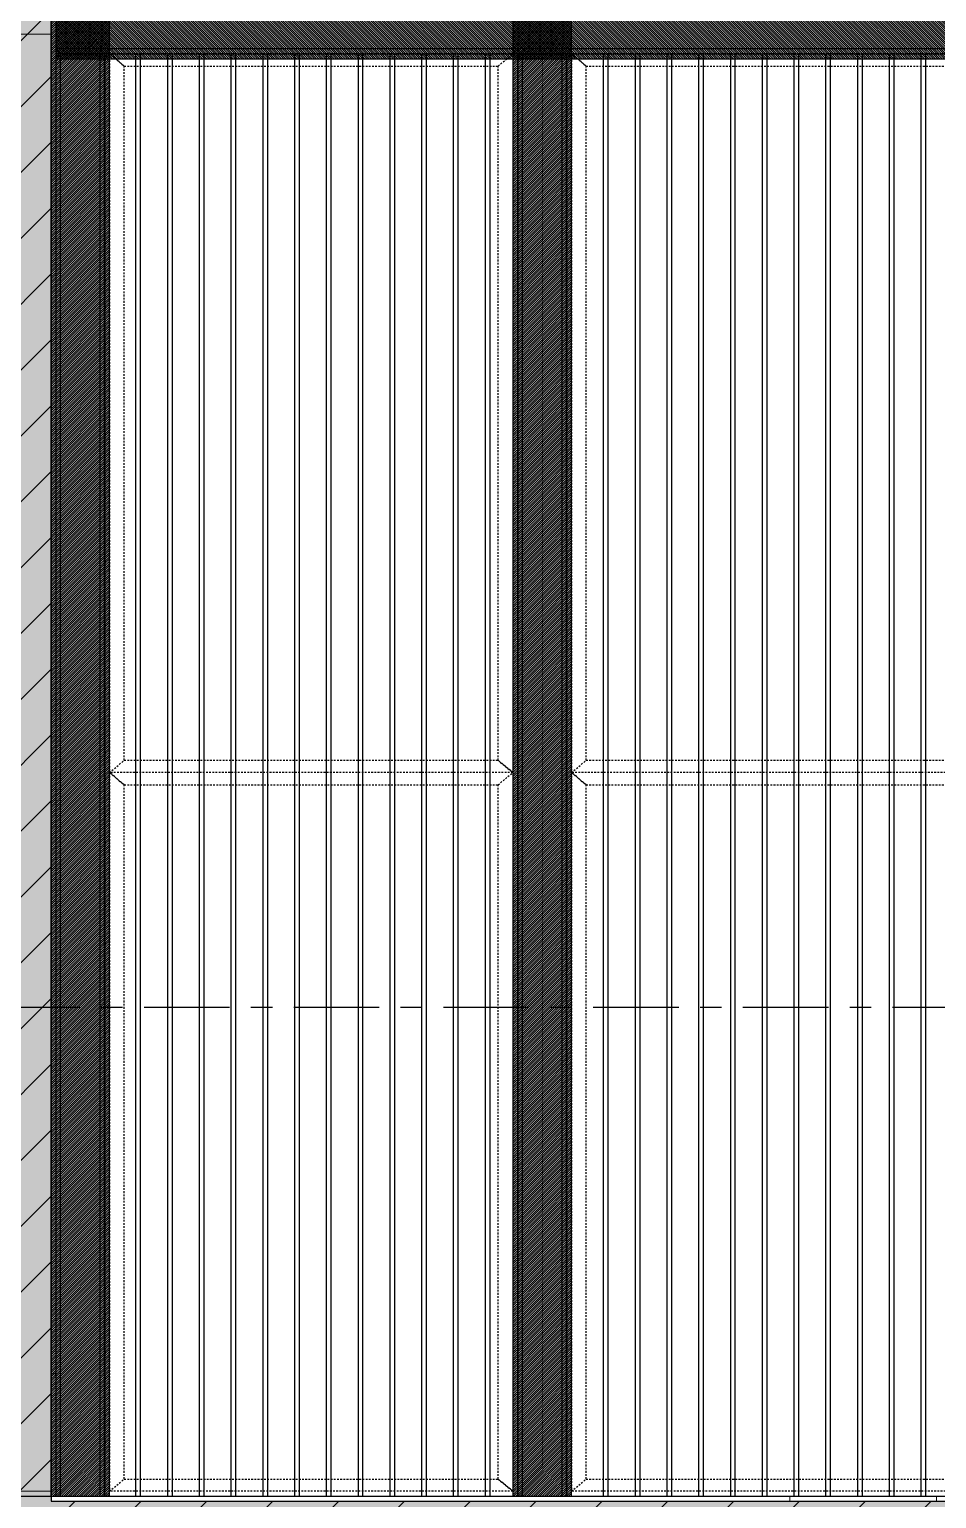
# Model space of a CAD drawing. Header units: millimetres. Extents: x 3774 to 718460, y -768339 to 192544.
# Drawn here: x 453875 to 455731, y -728322 to -725317 of the extents above; entities that cross this region are included whole.
import ezdxf
from ezdxf.xclip import XClip

# ---------------------------------------------------------------- set-up
doc = ezdxf.new("R2010")
doc.units = ezdxf.units.MM
doc.header["$XCLIPFRAME"] = 0
doc.set_wipeout_variables(frame=1)
for name, pattern in [('TA_GL_000.70000', [1.925, 0.7, -0.175, 0.175, -0.175, 0.7]), ('TA_HL_001.00000', [6.5, 3.55, -2.95]), ('XKITLINE00', [0]), ('XKITLINE02', [4, 2, -2])]:
    doc.linetypes.add(name, pattern=pattern)
for name, color, linetype in [('000 - 0_SYM_DWG_GRIDLINE_MAIN_COLOR_251', 7, 'Continuous'), ('000 - CONCRETE_COL_HATCH_', 7, 'Continuous'), ('010 - ASPG_EXTR_MAIN_COLOR_2', 7, 'Continuous'), ('010 - ASPG_EXTR_WIPEOUT_', 7, 'Continuous'), ('010 - ASPG_FRAMING_MAIN_COLOR_1', 7, 'Continuous'), ('010 - ASPG_FRAMING_MAIN_COLOR_2', 7, 'Continuous'), ('010 - ASPG_FRAMING_SUB_COLOR_2', 7, 'Continuous'), ('010 - ASPG_FRAMING_SUB_COLOR_3', 7, 'Continuous'), ('010 - ASPG_FRAMING_WIPEOUT_', 7, 'Continuous')]:
    doc.layers.add(name, color=color, linetype=linetype)
doc.layers.add('000_AREA_ASPG_AREA_HATCH_', color=7, linetype='Continuous', plot=False)
doc.layers.add('000_AREA_ASPG_AREA_MAIN_COLOR_1', color=7, linetype='Continuous', plot=False)
doc.layers.add('Bolt', color=7, linetype='Continuous', lineweight=0)
doc.layers.add('Part', color=7, linetype='Continuous', lineweight=0)
doc.styles.add('TA', font='', dxfattribs={"height": 4.5})
doc.styles.get('TA').set_extended_font_data('Cordia New')
pattern_1 = [(45, (-24.4354, 12824.1105), (-2.245064, 2.245064), [])]

# ---------------------------------------------------------------- blocks, each defined once
blk = doc.blocks.new('*A13194201')
at = {"layer": 'Part', "color": 7, "linetype": 'XKITLINE00', "lineweight": 0}
for p, q in [((2411.275963, -108.533462), (2399.435963, -108.533462)), ((2411.275963, -108.533462), (2411.275963, -132.373462)), ((2411.275963, -132.373462), (2399.435963, -132.373462))]:
    blk.add_line(p, q, dxfattribs=at)
blk = doc.blocks.new('*A13284210')
at = {"layer": 'Part', "color": 7, "linetype": 'XKITLINE00', "lineweight": 0}
for p, q in [((2420.569603, -116.053462), (2420.569603, -104.621462)), ((2421.369603, -116.053462), (2421.369603, -104.621462)), ((2420.569603, -128.053462), (2420.569603, -116.621462)), ((2421.369603, -128.053462), (2421.369603, -116.621462)), ((2420.569603, -130.133462), (2420.569603, -128.621462)), ((2421.369603, -130.133462), (2421.369603, -128.621462)), ((2420.569603, -130.133462), (2421.369603, -130.133462))]:
    blk.add_line(p, q, dxfattribs=at)
blk = doc.blocks.new('*A13294211')
at = {"layer": 'Part', "color": 7, "linetype": 'XKITLINE00', "lineweight": 0}
for p, q in [((2413.369603, -116.053462), (2413.369603, -104.621462)), ((2414.169603, -116.053462), (2414.169603, -104.621462)), ((2413.369603, -128.053462), (2413.369603, -116.621462)), ((2414.169603, -128.053462), (2414.169603, -116.621462)), ((2413.369603, -130.133462), (2413.369603, -128.621462)), ((2414.169603, -130.133462), (2414.169603, -128.621462)), ((2413.369603, -130.133462), (2414.169603, -130.133462))]:
    blk.add_line(p, q, dxfattribs=at)
blk = doc.blocks.new('*A13344216')
at = {"layer": 'Part', "color": 7, "linetype": 'XKITLINE00', "lineweight": 0}
for p, q in [((2423.369525, -124.453462), (2423.369525, -78.053462)), ((2425.769525, -124.453462), (2425.769525, -78.053462)), ((2423.369525, -124.453462), (2425.769525, -124.453462))]:
    blk.add_line(p, q, dxfattribs=at)
blk = doc.blocks.new('*A17134595')
at = {"layer": 'Part', "color": 7, "linetype": 'XKITLINE00', "lineweight": 0}
for p, q in [((2423.369525, -132.533462), (2423.369525, -124.453462)), ((2423.369525, -124.453462), (2425.769525, -124.453462)), ((2425.769525, -132.533462), (2425.769525, -124.453462))]:
    blk.add_line(p, q, dxfattribs=at)
blk = doc.blocks.new('*A17184600')
at = {"layer": 'Part', "color": 7, "linetype": 'XKITLINE00', "lineweight": 0}
for p, q in [((2411.275963, -130.453462), (2423.369549, -130.453462)), ((2423.369549, -132.533462), (2423.369549, -130.453462)), ((2410.569525, -132.533462), (2410.569525, -132.373462)), ((2411.275963, -134.453462), (2411.439458, -134.453462)), ((2419.231458, -134.453462), (2419.391458, -134.453462))]:
    blk.add_line(p, q, dxfattribs=at)
blk = doc.blocks.new('*A17194601')
at = {"layer": 'Part', "color": 7, "linetype": 'XKITLINE00', "lineweight": 0}
for p, q in [((2423.209518, -128.053462), (2411.609569, -128.053462)), ((2411.609569, -128.573462), (2411.609569, -128.053462)), ((2423.209518, -128.573462), (2423.209518, -128.053462)), ((2423.209518, -128.573462), (2411.609569, -128.573462))]:
    blk.add_line(p, q, dxfattribs=at)
blk = doc.blocks.new('*A17204602')
at = {"layer": 'Part', "color": 7, "linetype": 'XKITLINE00', "lineweight": 0}
for p, q in [((2420.945603, -129.421462), (2420.945603, -128.621462)), ((2420.945603, -128.621462), (2420.993603, -128.621462)), ((2420.993603, -129.421462), (2420.993603, -128.621462)), ((2420.945603, -128.861462), (2420.993603, -128.861462)), ((2420.945603, -129.421462), (2420.993603, -129.421462))]:
    blk.add_line(p, q, dxfattribs=at)
blk = doc.blocks.new('*A17214603')
at = {"layer": 'Part', "color": 7, "linetype": 'XKITLINE00', "lineweight": 0}
for p, q in [((2420.569603, -128.573462), (2420.569603, -128.621462)), ((2421.369603, -128.621462), (2421.369603, -128.573462)), ((2420.569603, -128.621462), (2421.369603, -128.621462))]:
    blk.add_line(p, q, dxfattribs=at)
blk = doc.blocks.new('*A17224604')
at = {"layer": 'Part', "color": 7, "linetype": 'XKITLINE00', "lineweight": 0}
for p, q in [((2420.905603, -130.173462), (2420.465603, -130.173462)), ((2420.465603, -130.173462), (2420.465603, -130.213462)), ((2420.905603, -130.133462), (2420.905603, -130.173462)), ((2420.945603, -130.213462), (2420.945603, -130.133462))]:
    blk.add_line(p, q, dxfattribs=at)
blk = doc.blocks.new('*A17234605')
at = {"layer": 'Part', "color": 7, "linetype": 'XKITLINE00', "lineweight": 0}
for p, q in [((2419.929603, -130.453462), (2420.089603, -130.293462)), ((2420.089603, -130.293462), (2421.849603, -130.293462)), ((2421.849603, -130.293462), (2422.009603, -130.453462))]:
    blk.add_line(p, q, dxfattribs=at)
blk = doc.blocks.new('*A17244606')
at = {"layer": 'Part', "color": 7, "linetype": 'XKITLINE00', "lineweight": 0}
for p, q in [((2421.849603, -130.213462), (2420.089603, -130.213462)), ((2420.089603, -130.213462), (2420.089603, -130.293462)), ((2421.849603, -130.293462), (2420.089603, -130.293462)), ((2421.849603, -130.213462), (2421.849603, -130.293462))]:
    blk.add_line(p, q, dxfattribs=at)
blk = doc.blocks.new('*A17254607')
at = {"layer": 'Part', "color": 7, "linetype": 'XKITLINE00', "lineweight": 0}
for p, q in [((2413.745603, -129.421462), (2413.745603, -128.621462)), ((2413.745603, -128.621462), (2413.793603, -128.621462)), ((2413.793603, -129.421462), (2413.793603, -128.621462)), ((2413.745603, -128.861462), (2413.793603, -128.861462)), ((2413.745603, -129.421462), (2413.793603, -129.421462))]:
    blk.add_line(p, q, dxfattribs=at)
blk = doc.blocks.new('*A17264608')
at = {"layer": 'Part', "color": 7, "linetype": 'XKITLINE00', "lineweight": 0}
for p, q in [((2413.369603, -128.573462), (2413.369603, -128.621462)), ((2414.169603, -128.621462), (2414.169603, -128.573462)), ((2413.369603, -128.621462), (2414.169603, -128.621462))]:
    blk.add_line(p, q, dxfattribs=at)
blk = doc.blocks.new('*A17274609')
at = {"layer": 'Part', "color": 7, "linetype": 'XKITLINE00', "lineweight": 0}
for p, q in [((2413.705603, -130.173462), (2413.265603, -130.173462)), ((2413.265603, -130.173462), (2413.265603, -130.213462)), ((2413.705603, -130.133462), (2413.705603, -130.173462)), ((2413.745603, -130.213462), (2413.745603, -130.133462))]:
    blk.add_line(p, q, dxfattribs=at)
blk = doc.blocks.new('*A17284610')
at = {"layer": 'Part', "color": 7, "linetype": 'XKITLINE00', "lineweight": 0}
for p, q in [((2412.729603, -130.453462), (2412.889603, -130.293462)), ((2412.889603, -130.293462), (2414.649603, -130.293462)), ((2414.649603, -130.293462), (2414.809603, -130.453462))]:
    blk.add_line(p, q, dxfattribs=at)
blk = doc.blocks.new('*A17294611')
at = {"layer": 'Part', "color": 7, "linetype": 'XKITLINE00', "lineweight": 0}
for p, q in [((2414.649603, -130.213462), (2412.889603, -130.213462)), ((2412.889603, -130.213462), (2412.889603, -130.293462)), ((2414.649603, -130.293462), (2412.889603, -130.293462)), ((2414.649603, -130.213462), (2414.649603, -130.293462))]:
    blk.add_line(p, q, dxfattribs=at)
blk = doc.blocks.new('*A17324614')
at = {"layer": 'Part', "color": 7, "linetype": 'XKITLINE00', "lineweight": 0}
for p, q in [((2423.209518, -116.053462), (2411.609569, -116.053462)), ((2411.609569, -116.573462), (2411.609569, -116.053462)), ((2423.209518, -116.573462), (2423.209518, -116.053462)), ((2423.209518, -116.573462), (2411.609569, -116.573462))]:
    blk.add_line(p, q, dxfattribs=at)
blk = doc.blocks.new('*A17334615')
at = {"layer": 'Part', "color": 7, "linetype": 'XKITLINE00', "lineweight": 0}
for p, q in [((2420.945603, -117.421462), (2420.945603, -116.621462)), ((2420.945603, -116.621462), (2420.993603, -116.621462)), ((2420.993603, -117.421462), (2420.993603, -116.621462)), ((2420.945603, -116.861462), (2420.993603, -116.861462)), ((2420.945603, -117.421462), (2420.993603, -117.421462))]:
    blk.add_line(p, q, dxfattribs=at)
blk = doc.blocks.new('*A17344616')
at = {"layer": 'Part', "color": 7, "linetype": 'XKITLINE00', "lineweight": 0}
for p, q in [((2420.569603, -116.573462), (2420.569603, -116.621462)), ((2421.369603, -116.621462), (2421.369603, -116.573462)), ((2420.569603, -116.621462), (2421.369603, -116.621462))]:
    blk.add_line(p, q, dxfattribs=at)
blk = doc.blocks.new('*A17354617')
at = {"layer": 'Part', "color": 7, "linetype": 'XKITLINE00', "lineweight": 0}
for p, q in [((2413.745603, -117.421462), (2413.745603, -116.621462)), ((2413.745603, -116.621462), (2413.793603, -116.621462)), ((2413.793603, -117.421462), (2413.793603, -116.621462)), ((2413.745603, -116.861462), (2413.793603, -116.861462)), ((2413.745603, -117.421462), (2413.793603, -117.421462))]:
    blk.add_line(p, q, dxfattribs=at)
blk = doc.blocks.new('*A17364618')
at = {"layer": 'Part', "color": 7, "linetype": 'XKITLINE00', "lineweight": 0}
for p, q in [((2413.369603, -116.573462), (2413.369603, -116.621462)), ((2414.169603, -116.621462), (2414.169603, -116.573462)), ((2413.369603, -116.621462), (2414.169603, -116.621462))]:
    blk.add_line(p, q, dxfattribs=at)
blk = doc.blocks.new('*A17404622')
at = {"layer": 'Bolt', "color": 7, "linetype": 'XKITLINE02', "lineweight": 0}
for p, q in [((2425.249524, -128.684822), (2425.249524, -128.341462)), ((2425.249524, -128.684822), (2425.249524, -128.341462)), ((2425.073524, -128.621462), (2425.073524, -128.573462)), ((2425.073524, -128.621462), (2425.073524, -128.573462)), ((2425.193524, -128.573462), (2425.193524, -128.525462)), ((2425.193524, -128.573462), (2425.193524, -128.525462)), ((2425.305524, -128.573462), (2425.305524, -128.525462)), ((2425.305524, -128.573462), (2425.305524, -128.525462)), ((2425.425524, -128.621462), (2425.425524, -128.573462)), ((2425.425524, -128.621462), (2425.425524, -128.573462))]:
    blk.add_line(p, q, dxfattribs=at)
blk = doc.blocks.new('*A17414623')
at = {"layer": 'Bolt', "color": 7, "linetype": 'XKITLINE02', "lineweight": 0}
for p, q in [((2424.369524, -130.356822), (2424.369524, -130.013462)), ((2424.369524, -130.356822), (2424.369524, -130.013462)), ((2424.193524, -130.293462), (2424.193524, -130.213462)), ((2424.193524, -130.293462), (2424.193524, -130.213462)), ((2424.545524, -130.293462), (2424.545524, -130.213462)), ((2424.545524, -130.293462), (2424.545524, -130.213462))]:
    blk.add_line(p, q, dxfattribs=at)
blk = doc.blocks.new('*A17424624')
at = {"layer": 'Bolt', "color": 7, "linetype": 'XKITLINE00', "lineweight": 0}
for p, q in [((2424.257524, -129.933462), (2424.332116, -129.933462)), ((2424.369524, -129.821462), (2424.369524, -129.896054)), ((2424.369524, -130.045462), (2424.369524, -129.97087)), ((2424.481524, -129.933462), (2424.406932, -129.933462))]:
    blk.add_line(p, q, dxfattribs=at)
blk = doc.blocks.new('*A17434625')
at = {"layer": 'Bolt', "color": 7, "linetype": 'XKITLINE02', "lineweight": 0}
for p, q in [((2425.249527, -128.684822), (2425.249527, -128.341462)), ((2425.249527, -128.684822), (2425.249527, -128.341462)), ((2425.073527, -128.621462), (2425.073527, -128.573462)), ((2425.073527, -128.621462), (2425.073527, -128.573462)), ((2425.193527, -128.573462), (2425.193527, -128.525462)), ((2425.193527, -128.573462), (2425.193527, -128.525462)), ((2425.305527, -128.573462), (2425.305527, -128.525462)), ((2425.305527, -128.573462), (2425.305527, -128.525462)), ((2425.425527, -128.621462), (2425.425527, -128.573462)), ((2425.425527, -128.621462), (2425.425527, -128.573462))]:
    blk.add_line(p, q, dxfattribs=at)
blk = doc.blocks.new('*A17444626')
at = {"layer": 'Bolt'}
for points in [[(2420.674, -128.573), (2420.674, -128.525), (2420.786, -128.525), (2420.786, -128.573)], [(2420.674, -128.621), (2420.674, -128.573), (2420.786, -128.573), (2420.786, -128.621)], [(2421.154, -128.573), (2421.154, -128.525), (2421.266, -128.525), (2421.266, -128.573)], [(2421.154, -128.621), (2421.154, -128.573), (2421.266, -128.573), (2421.266, -128.621)]]:
    blk.add_hatch(color=7, dxfattribs=at).paths.add_polyline_path(points, flags=17)
at = {"layer": 'Bolt', "color": 7, "linetype": 'XKITLINE00', "lineweight": 0}
for p, q in [((2420.73, -128.685), (2420.73, -128.341)), ((2421.21, -128.685), (2421.21, -128.341)), ((2420.674, -128.573), (2420.674, -128.525)), ((2420.674, -128.621), (2420.674, -128.573)), ((2420.786, -128.573), (2420.786, -128.525)), ((2420.786, -128.621), (2420.786, -128.573)), ((2421.154, -128.573), (2421.154, -128.525)), ((2421.154, -128.621), (2421.154, -128.573)), ((2421.266, -128.573), (2421.266, -128.525)), ((2421.266, -128.621), (2421.266, -128.573))]:
    blk.add_line(p, q, dxfattribs=at)
blk = doc.blocks.new('*A17454627')
at = {"layer": 'Bolt'}
for points in [[(2420.386, -130.213), (2420.386, -130.293), (2420.274, -130.293), (2420.274, -130.213)], [(2421.666, -130.213), (2421.666, -130.293), (2421.554, -130.293), (2421.554, -130.213)]]:
    blk.add_hatch(color=7, dxfattribs=at).paths.add_polyline_path(points, flags=17)
at = {"layer": 'Bolt', "color": 7, "linetype": 'XKITLINE00', "lineweight": 0}
for p, q in [((2420.33, -130.357), (2420.33, -130.013)), ((2421.61, -130.357), (2421.61, -130.013)), ((2420.274, -130.293), (2420.274, -130.213)), ((2420.386, -130.293), (2420.386, -130.213)), ((2421.554, -130.293), (2421.554, -130.213)), ((2421.666, -130.293), (2421.666, -130.213))]:
    blk.add_line(p, q, dxfattribs=at)
blk = doc.blocks.new('*A17464628')
at = {"layer": 'Bolt', "color": 7, "linetype": 'XKITLINE02', "lineweight": 0}
for p, q in [((2421.056963, -129.933462), (2420.713603, -129.933462)), ((2420.945603, -129.877462), (2420.905603, -129.877462)), ((2420.945603, -129.989462), (2420.905603, -129.989462)), ((2420.993603, -129.877462), (2420.945603, -129.877462)), ((2420.993603, -129.989462), (2420.945603, -129.989462))]:
    blk.add_line(p, q, dxfattribs=at)
blk = doc.blocks.new('*A17474629')
at = {"layer": 'Bolt', "color": 7, "linetype": 'XKITLINE02', "lineweight": 0}
for p, q in [((2424.369524, -130.356822), (2424.369524, -130.013462)), ((2424.369524, -130.356822), (2424.369524, -130.013462)), ((2424.193524, -130.293462), (2424.193524, -130.213462)), ((2424.193524, -130.293462), (2424.193524, -130.213462)), ((2424.545524, -130.293462), (2424.545524, -130.213462)), ((2424.545524, -130.293462), (2424.545524, -130.213462))]:
    blk.add_line(p, q, dxfattribs=at)
blk = doc.blocks.new('*A17484630')
at = {"layer": 'Bolt', "color": 7, "linetype": 'XKITLINE00', "lineweight": 0}
for p, q in [((2424.257524, -129.933462), (2424.332116, -129.933462)), ((2424.369524, -129.821462), (2424.369524, -129.896054)), ((2424.369524, -130.045462), (2424.369524, -129.97087)), ((2424.481524, -129.933462), (2424.406932, -129.933462))]:
    blk.add_line(p, q, dxfattribs=at)
blk = doc.blocks.new('*A17494631')
at = {"layer": 'Bolt'}
for points in [[(2413.474, -128.573), (2413.474, -128.525), (2413.586, -128.525), (2413.586, -128.573)], [(2413.474, -128.621), (2413.474, -128.573), (2413.586, -128.573), (2413.586, -128.621)], [(2413.954, -128.573), (2413.954, -128.525), (2414.066, -128.525), (2414.066, -128.573)], [(2413.954, -128.621), (2413.954, -128.573), (2414.066, -128.573), (2414.066, -128.621)]]:
    blk.add_hatch(color=7, dxfattribs=at).paths.add_polyline_path(points, flags=17)
at = {"layer": 'Bolt', "color": 7, "linetype": 'XKITLINE00', "lineweight": 0}
for p, q in [((2413.53, -128.685), (2413.53, -128.341)), ((2414.01, -128.685), (2414.01, -128.341)), ((2413.474, -128.573), (2413.474, -128.525)), ((2413.474, -128.621), (2413.474, -128.573)), ((2413.586, -128.573), (2413.586, -128.525)), ((2413.586, -128.621), (2413.586, -128.573)), ((2413.954, -128.573), (2413.954, -128.525)), ((2413.954, -128.621), (2413.954, -128.573)), ((2414.066, -128.573), (2414.066, -128.525)), ((2414.066, -128.621), (2414.066, -128.573))]:
    blk.add_line(p, q, dxfattribs=at)
blk = doc.blocks.new('*A17504632')
at = {"layer": 'Bolt'}
for points in [[(2413.186, -130.213), (2413.186, -130.293), (2413.074, -130.293), (2413.074, -130.213)], [(2414.466, -130.213), (2414.466, -130.293), (2414.354, -130.293), (2414.354, -130.213)]]:
    blk.add_hatch(color=7, dxfattribs=at).paths.add_polyline_path(points, flags=17)
at = {"layer": 'Bolt', "color": 7, "linetype": 'XKITLINE00', "lineweight": 0}
for p, q in [((2413.13, -130.357), (2413.13, -130.013)), ((2414.41, -130.357), (2414.41, -130.013)), ((2413.074, -130.293), (2413.074, -130.213)), ((2413.186, -130.293), (2413.186, -130.213)), ((2414.354, -130.293), (2414.354, -130.213)), ((2414.466, -130.293), (2414.466, -130.213))]:
    blk.add_line(p, q, dxfattribs=at)
blk = doc.blocks.new('*A17514633')
at = {"layer": 'Bolt', "color": 7, "linetype": 'XKITLINE02', "lineweight": 0}
for p, q in [((2413.856963, -129.933462), (2413.513603, -129.933462)), ((2413.745603, -129.877462), (2413.705603, -129.877462)), ((2413.745603, -129.989462), (2413.705603, -129.989462)), ((2413.793603, -129.877462), (2413.745603, -129.877462)), ((2413.793603, -129.989462), (2413.745603, -129.989462))]:
    blk.add_line(p, q, dxfattribs=at)
blk = doc.blocks.new('*A17534635')
at = {"layer": 'Bolt', "color": 7, "linetype": 'XKITLINE02', "lineweight": 0}
for p, q in [((2425.249524, -116.684822), (2425.249524, -116.341462)), ((2425.249524, -116.684822), (2425.249524, -116.341462)), ((2425.073524, -116.621462), (2425.073524, -116.573462)), ((2425.073524, -116.621462), (2425.073524, -116.573462)), ((2425.193524, -116.573462), (2425.193524, -116.525462)), ((2425.193524, -116.573462), (2425.193524, -116.525462)), ((2425.305524, -116.573462), (2425.305524, -116.525462)), ((2425.305524, -116.573462), (2425.305524, -116.525462)), ((2425.425524, -116.621462), (2425.425524, -116.573462)), ((2425.425524, -116.621462), (2425.425524, -116.573462))]:
    blk.add_line(p, q, dxfattribs=at)
blk = doc.blocks.new('*A17544636')
at = {"layer": 'Bolt', "color": 7, "linetype": 'XKITLINE02', "lineweight": 0}
for p, q in [((2425.249527, -116.684822), (2425.249527, -116.341462)), ((2425.249527, -116.684822), (2425.249527, -116.341462)), ((2425.073527, -116.621462), (2425.073527, -116.573462)), ((2425.073527, -116.621462), (2425.073527, -116.573462)), ((2425.193527, -116.573462), (2425.193527, -116.525462)), ((2425.193527, -116.573462), (2425.193527, -116.525462)), ((2425.305527, -116.573462), (2425.305527, -116.525462)), ((2425.305527, -116.573462), (2425.305527, -116.525462)), ((2425.425527, -116.621462), (2425.425527, -116.573462)), ((2425.425527, -116.621462), (2425.425527, -116.573462))]:
    blk.add_line(p, q, dxfattribs=at)
blk = doc.blocks.new('*A17554637')
at = {"layer": 'Bolt'}
for points in [[(2420.674, -116.573), (2420.674, -116.525), (2420.786, -116.525), (2420.786, -116.573)], [(2420.674, -116.621), (2420.674, -116.573), (2420.786, -116.573), (2420.786, -116.621)], [(2421.154, -116.573), (2421.154, -116.525), (2421.266, -116.525), (2421.266, -116.573)], [(2421.154, -116.621), (2421.154, -116.573), (2421.266, -116.573), (2421.266, -116.621)]]:
    blk.add_hatch(color=7, dxfattribs=at).paths.add_polyline_path(points, flags=17)
at = {"layer": 'Bolt', "color": 7, "linetype": 'XKITLINE00', "lineweight": 0}
for p, q in [((2420.73, -116.685), (2420.73, -116.341)), ((2421.21, -116.685), (2421.21, -116.341)), ((2420.674, -116.573), (2420.674, -116.525)), ((2420.674, -116.621), (2420.674, -116.573)), ((2420.786, -116.573), (2420.786, -116.525)), ((2420.786, -116.621), (2420.786, -116.573)), ((2421.154, -116.573), (2421.154, -116.525)), ((2421.154, -116.621), (2421.154, -116.573)), ((2421.266, -116.573), (2421.266, -116.525)), ((2421.266, -116.621), (2421.266, -116.573))]:
    blk.add_line(p, q, dxfattribs=at)
blk = doc.blocks.new('*A17564638')
at = {"layer": 'Bolt'}
for points in [[(2413.474, -116.573), (2413.474, -116.525), (2413.586, -116.525), (2413.586, -116.573)], [(2413.474, -116.621), (2413.474, -116.573), (2413.586, -116.573), (2413.586, -116.621)], [(2413.954, -116.573), (2413.954, -116.525), (2414.066, -116.525), (2414.066, -116.573)], [(2413.954, -116.621), (2413.954, -116.573), (2414.066, -116.573), (2414.066, -116.621)]]:
    blk.add_hatch(color=7, dxfattribs=at).paths.add_polyline_path(points, flags=17)
at = {"layer": 'Bolt', "color": 7, "linetype": 'XKITLINE00', "lineweight": 0}
for p, q in [((2413.53, -116.685), (2413.53, -116.341)), ((2414.01, -116.685), (2414.01, -116.341)), ((2413.474, -116.573), (2413.474, -116.525)), ((2413.474, -116.621), (2413.474, -116.573)), ((2413.586, -116.573), (2413.586, -116.525)), ((2413.586, -116.621), (2413.586, -116.573)), ((2413.954, -116.573), (2413.954, -116.525)), ((2413.954, -116.621), (2413.954, -116.573)), ((2414.066, -116.573), (2414.066, -116.525)), ((2414.066, -116.621), (2414.066, -116.573))]:
    blk.add_line(p, q, dxfattribs=at)
blk = doc.blocks.new('W-1-PP19-SE-ENT3_20260407-111149_PP19_ENT3_SE_ELE3')
at = {"color": 7, "lineweight": 0, "xscale": 125, "yscale": 125, "zscale": 125}
for name in ['*A13194201', '*A13344216', '*A13294211', '*A13284210', '*A17324614', '*A17564638', '*A17554637', '*A17534635', '*A17544636', '*A17364618', '*A17354617', '*A17344616', '*A17334615', '*A17134595', '*A17194601', '*A17494631', '*A17444626', '*A17404622', '*A17434625', '*A17264608', '*A17254607', '*A17214603', '*A17204602', '*A17514633', '*A17464628', '*A17424624', '*A17484630', '*A17504632', '*A17274609', '*A17454627', '*A17224604', '*A17414623', '*A17474629', '*A17284610', '*A17294611', '*A17234605', '*A17244606', '*A17184600']:
    blk.add_blockref(name, (-296446.190625, 122106.68275), dxfattribs=at)
blk = doc.blocks.new('A$Cc95a8f7c')
at = {"layer": '000 - CONCRETE_COL_HATCH_', "transparency": 33554585}
h = blk.add_hatch(dxfattribs=at)
h.set_pattern_fill('AR-CONC', scale=2.5)
h.paths.add_polyline_path([(-9706.691625, -12559.999625), (-14206.257875, -12559.999625), (-14206.257875, -15540), (-24.997375, -15540), (-24.997375, -12559.999625), (-3726.691625, -12559.999625), (-3726.691625, 300), (-9706.691625, 300)])
h = blk.add_hatch(dxfattribs=at)
h.set_pattern_fill('ANSI31', scale=30)
h.paths.add_polyline_path([(-3726.691625, -12559.999625), (-24.997375, -12559.999625), (-24.997375, -15540), (-14206.257875, -15540), (-14206.257875, -12559.999625), (-9706.691625, -12559.999625), (-9706.691625, 300), (-3726.691625, 300)])
at = {"layer": '000 - CONCRETE_COL_HATCH_', "color": 7}
blk.add_lwpolyline([(-3726.691625, -12559.999625), (-24.997375, -12559.999625), (-24.997375, -15540), (-14206.257875, -15540), (-14206.257875, -12559.999625), (-9706.691625, -12559.999625), (-9706.691625, 300), (-3726.691625, 300)], close=True, dxfattribs=at)
blk.add_lwpolyline([(-3726.691625, -12559.999625), (-24.997375, -12559.999625), (-24.997375, -15540), (-14206.257875, -15540), (-14206.257875, -12559.999625), (-9706.691625, -12559.999625), (-9706.691625, 300), (-3726.691625, 300)], close=True, dxfattribs=at)
blk.add_lwpolyline([(-3726.691625, -12559.999625), (-24.997375, -12559.999625), (-24.997375, -15540), (-14206.257875, -15540), (-14206.257875, -12559.999625), (-9706.691625, -12559.999625), (-9706.691625, 300), (-3726.691625, 300)], close=True, dxfattribs=at)
blk.add_lwpolyline([(-3726.691625, -12559.999625), (-24.997375, -12559.999625), (-24.997375, -15540), (-14206.257875, -15540), (-14206.257875, -12559.999625), (-9706.691625, -12559.999625), (-9706.691625, 300), (-3726.691625, 300)], close=True, dxfattribs=at)
blk = doc.blocks.new('W-1-PP19-SE-ENT3_20260407-141310_PP19_ENT3_PRECAST_HATCH')
at = {"color": 7}
blk.add_blockref('A$Cc95a8f7c', (-46357.4, 85502.9), dxfattribs=at)
blk = doc.blocks.new('W-1-PP19-SE-ENT3_20260407-141433PP19_ENT3_PRECAST_HATCH')
at = {"color": 7}
blk.add_blockref('W-1-PP19-SE-ENT3_20260407-141310_PP19_ENT3_PRECAST_HATCH', (55047.4, 32597.1), dxfattribs=at)
blk = doc.blocks.new('*U5908')
at = {"layer": '000 - 0_SYM_DWG_GRIDLINE_MAIN_COLOR_251', "color": 7, "linetype": 'ByBlock', "ltscale": 5}
blk.add_line((10, 0), (-471.236, 0), dxfattribs=at)
at = {"color": 7, "style": 'TA', "flags": 1}
blk.add_attdef('LOCATION', (6, -6), '', height=4.5, rotation=270, dxfattribs=at)
blk = doc.blocks.new('W-1-PP19-SE-ENT3_20260407-142507PP19_ENT3_ELE1_DIMS_2')
at = {"layer": '000 - 0_SYM_DWG_GRIDLINE_MAIN_COLOR_251', "color": 7, "linetype": 'TA_GL_000.70000', "xscale": 50.00000000000003, "yscale": 50.00000000000003, "zscale": 50.00000000000003, "rotation": 180}
blk.add_blockref('*U5908', (-12415.2, 106550), dxfattribs=at)
blk = doc.blocks.new('*U8168')
at = {"layer": '010 - ASPG_FRAMING_SUB_COLOR_3', "color": 7, "linetype": 'ByBlock'}
for points in [[(0, 0), (0, 825), (25, 795), (25, 30), (0, 0)], [(1470, 825), (0, 825), (25, 795), (1445, 795)], [(1470, 0), (1470, 825), (1445, 795), (1445, 30), (1470, 0)], [(25, 30), (1445, 30), (1470, 0), (0, 0), (25, 30)]]:
    blk.add_lwpolyline(points, close=True, dxfattribs=at)
blk = doc.blocks.new('*U8169')
at = {"layer": '010 - ASPG_FRAMING_SUB_COLOR_3', "color": 7, "linetype": 'ByBlock'}
for points in [[(0, 0), (0, 856.3), (25, 826.3), (25, 30), (0, 0)], [(1470, 856.3), (0, 856.3), (25, 826.3), (1445, 826.3)], [(1470, 0), (1470, 856.3), (1445, 826.3), (1445, 30), (1470, 0)], [(25, 30), (1445, 30), (1470, 0), (0, 0), (25, 30)]]:
    blk.add_lwpolyline(points, close=True, dxfattribs=at)
blk = doc.blocks.new('*U8487')
at = {"color": 7}
blk.add_wipeout([(50, 0), (895, 0), (895, 12850), (50, 12850)], dxfattribs=at).dxf.layer = '010 - ASPG_EXTR_WIPEOUT_'
at = {"layer": '010 - ASPG_EXTR_MAIN_COLOR_2', "color": 7}
for points in [[(113.3, 0), (123.5, 0), (123.5, 12850), (113.3, 12850)], [(178.3, 0), (188.5, 0), (188.5, 12850), (178.3, 12850)], [(243.3, 0), (253.5, 0), (253.5, 12850), (243.3, 12850)], [(308.3, 0), (318.5, 0), (318.5, 12850), (308.3, 12850)], [(373.3, 0), (383.5, 0), (383.5, 12850), (373.3, 12850)], [(438.3, 0), (448.5, 0), (448.5, 12850), (438.3, 12850)], [(503.3, 0), (513.5, 0), (513.5, 12850), (503.3, 12850)], [(568.3, 0), (578.5, 0), (578.5, 12850), (568.3, 12850)], [(633.3, 0), (643.5, 0), (643.5, 12850), (633.3, 12850)], [(698.3, 0), (708.5, 0), (708.5, 12850), (698.3, 12850)], [(763.3, 0), (773.5, 0), (773.5, 12850), (763.3, 12850)], [(828.3, 0), (838.5, 0), (838.5, 12850), (828.3, 12850)]]:
    blk.add_lwpolyline(points, close=True, dxfattribs=at)
at = {"layer": '010 - ASPG_FRAMING_SUB_COLOR_2', "color": 7}
blk.add_lwpolyline([(50, 0), (895, 0), (895, 12850), (50, 12850)], close=True, dxfattribs=at)
at = {"color": 7}
for points in [[(-50, 0), (50, 0), (50, 12850), (-50, 12850)], [(895, 0), (995, 0), (995, 12850), (895, 12850)]]:
    blk.add_wipeout(points, dxfattribs=at).dxf.layer = '010 - ASPG_EXTR_WIPEOUT_'
at = {"layer": '010 - ASPG_FRAMING_MAIN_COLOR_1', "color": 7}
for points in [[(-50, 0), (-40, 0), (-40, 12850), (-50, 12850)], [(40, 0), (50, 0), (50, 12850), (40, 12850)], [(895, 0), (905, 0), (905, 12850), (895, 12850)], [(985, 0), (995, 0), (995, 12850), (985, 12850)]]:
    blk.add_lwpolyline(points, close=True, dxfattribs=at)
at = {"layer": '010 - ASPG_FRAMING_SUB_COLOR_2', "color": 7}
for points in [[(-50, 0), (50, 0), (50, 12850), (-50, 12850)], [(895, 0), (995, 0), (995, 12850), (895, 12850)]]:
    blk.add_lwpolyline(points, close=True, dxfattribs=at)
blk = doc.blocks.new('*U8486')
at = {"color": 7}
blk.add_wipeout([(50, 0), (926.3, 0), (926.3, 12825), (50, 12825)], dxfattribs=at).dxf.layer = '010 - ASPG_EXTR_WIPEOUT_'
at = {"layer": '010 - ASPG_EXTR_MAIN_COLOR_2', "color": 7}
for points in [[(125, 0), (135.2, 0), (135.2, 12825), (125, 12825)], [(190, 0), (200.2, 0), (200.2, 12825), (190, 12825)], [(255, 0), (265.2, 0), (265.2, 12825), (255, 12825)], [(320, 0), (330.2, 0), (330.2, 12825), (320, 12825)], [(385, 0), (395.2, 0), (395.2, 12825), (385, 12825)], [(450, 0), (460.2, 0), (460.2, 12825), (450, 12825)], [(515, 0), (525.2, 0), (525.2, 12825), (515, 12825)], [(580, 0), (590.2, 0), (590.2, 12825), (580, 12825)], [(645, 0), (655.2, 0), (655.2, 12825), (645, 12825)], [(710, 0), (720.2, 0), (720.2, 12825), (710, 12825)], [(775, 0), (785.2, 0), (785.2, 12825), (775, 12825)]]:
    blk.add_lwpolyline(points, close=True, dxfattribs=at)
at = {"layer": '010 - ASPG_FRAMING_SUB_COLOR_2', "color": 7}
blk.add_lwpolyline([(50, 0), (926.3, 0), (926.3, 12825), (50, 12825)], close=True, dxfattribs=at)
at = {"color": 7}
blk.add_wipeout([(-50, 0), (50, 0), (50, 12825), (-50, 12825)], dxfattribs=at).dxf.layer = '010 - ASPG_EXTR_WIPEOUT_'
at = {"layer": '010 - ASPG_FRAMING_MAIN_COLOR_1', "color": 7}
for points in [[(-50, 0), (-40, 0), (-40, 12825), (-50, 12825)], [(40, 0), (50, 0), (50, 12825), (40, 12825)]]:
    blk.add_lwpolyline(points, close=True, dxfattribs=at)
at = {"layer": '010 - ASPG_FRAMING_SUB_COLOR_2', "color": 7}
blk.add_lwpolyline([(-50, 0), (50, 0), (50, 12825), (-50, 12825)], close=True, dxfattribs=at)
blk = doc.blocks.new('*U5954')
at = {"color": 7}
blk.add_wipeout([(0, -40), (1918, -40), (1918, 40), (0, 40)], dxfattribs=at).dxf.layer = '010 - ASPG_FRAMING_WIPEOUT_'
at = {"layer": '010 - ASPG_FRAMING_MAIN_COLOR_2', "color": 7}
blk.add_lwpolyline([(0, -40), (1918, -40), (1918, 40), (0, 40)], close=True, dxfattribs=at)
at = {"color": 7}
for points in [[(0, 40), (1993, 40), (1993, 50), (0, 50)], [(0, -50), (1993, -50), (1993, -40), (0, -40)]]:
    blk.add_wipeout(points, dxfattribs=at).dxf.layer = '010 - ASPG_FRAMING_WIPEOUT_'
at = {"layer": '010 - ASPG_FRAMING_MAIN_COLOR_1', "color": 7}
for points in [[(0, 40), (1993, 40), (1993, 50), (0, 50)], [(0, -50), (1993, -50), (1993, -40), (0, -40)]]:
    blk.add_lwpolyline(points, close=True, dxfattribs=at)
blk = doc.blocks.new('*U8489')
at = {"layer": '000_AREA_ASPG_AREA_HATCH_', "transparency": 33554539}
h = blk.add_hatch(dxfattribs=at)
h.set_pattern_fill('ANSI31')
h.set_pattern_definition(pattern_1)
h.paths.add_polyline_path([(-60, 0), (60, 0), (60, 12850), (-60, 12850)])
at = {"layer": '000_AREA_ASPG_AREA_MAIN_COLOR_1', "color": 7}
blk.add_lwpolyline([(-60, 0), (60, 0), (60, 12850), (-60, 12850)], close=True, dxfattribs=at)
blk = doc.blocks.new('*U8199')
at = {"layer": '000_AREA_ASPG_AREA_HATCH_', "transparency": 33554539}
h = blk.add_hatch(dxfattribs=at)
h.set_pattern_fill('ANSI31')
h.set_pattern_definition(pattern_1)
h.paths.add_polyline_path([(-60, 0), (60, 0), (60, 12850), (-60, 12850)])
at = {"layer": '000_AREA_ASPG_AREA_MAIN_COLOR_1', "color": 7}
blk.add_lwpolyline([(-60, 0), (60, 0), (60, 12850), (-60, 12850)], close=True, dxfattribs=at)
blk = doc.blocks.new('*U8200')
at = {"layer": '000_AREA_ASPG_AREA_HATCH_', "transparency": 33554539}
h = blk.add_hatch(dxfattribs=at)
h.set_pattern_fill('ANSI31')
h.set_pattern_definition([(45, (-24.4354, 1967.1146), (-2.245064, 2.245064), [])])
h.paths.add_polyline_path([(-60, 0), (60, 0), (60, 1993), (-60, 1993)])
at = {"layer": '000_AREA_ASPG_AREA_MAIN_COLOR_1', "color": 7}
blk.add_lwpolyline([(-60, 0), (60, 0), (60, 1993), (-60, 1993)], close=True, dxfattribs=at)

msp = doc.modelspace()

# ---------------------------------------------------------------- block references
at = {"color": 7}
ref = msp.add_blockref('W-1-PP19-SE-ENT3_20260407-111149_PP19_ENT3_SE_ELE3', (448956.051, -833866.64), dxfattribs=at)
XClip(ref).set_block_clipping_path([(-12000.0004375063, 99820.555271939), (12229.3280822252, 118947.6656106847)])

# ---------------------------------------------------------------- next in the draw order: block references
msp.add_blockref('*U8487', (453979.051, -728316.64), dxfattribs=at)

# ---------------------------------------------------------------- next in the draw order: block references
msp.add_blockref('*U8486', (454924.051, -728316.64), dxfattribs=at)

# ---------------------------------------------------------------- next in the draw order: block references
msp.add_blockref('*U5954', (453929.047, -725316.64), dxfattribs=at)
at = {"color": 7, "linetype": 'TA_HL_001.00000', "rotation": 90}
for name, p in [('*U8168', (454864.051, -728306.64)), ('*U8169', (455840.351, -728306.64))]:
    msp.add_blockref(name, p, dxfattribs=at)
at = {"layer": '000 - 0_SYM_DWG_GRIDLINE_MAIN_COLOR_251', "color": 7, "linetype": 'TA_GL_000.70000', "xscale": 50.00000000000003, "yscale": 50.00000000000003, "zscale": 50.00000000000003, "rotation": 180}
msp.add_blockref('*U5908', (436540.858, -728316.64), dxfattribs=at)

# ---------------------------------------------------------------- next in the draw order: block references
at = {"color": 7}
for name, p in [('W-1-PP19-SE-ENT3_20260407-142507PP19_ENT3_ELE1_DIMS_2', (448956.051, -833866.64)), ('W-1-PP19-SE-ENT3_20260407-141433PP19_ENT3_PRECAST_HATCH', (448956.051, -833866.64)), ('*U8199', (453979.051, -728316.64)), ('*U8489', (454924.051, -728316.64))]:
    msp.add_blockref(name, p, dxfattribs=at)
at = {"color": 7, "rotation": 270}
msp.add_blockref('*U8200', (453929.047, -725316.64), dxfattribs=at)
at = {"color": 7, "linetype": 'TA_HL_001.00000', "rotation": 90}
for name, p in [('*U8168', (454864.051, -726836.64)), ('*U8169', (455840.351, -726836.64))]:
    msp.add_blockref(name, p, dxfattribs=at)

doc.saveas('drawing.dxf')
